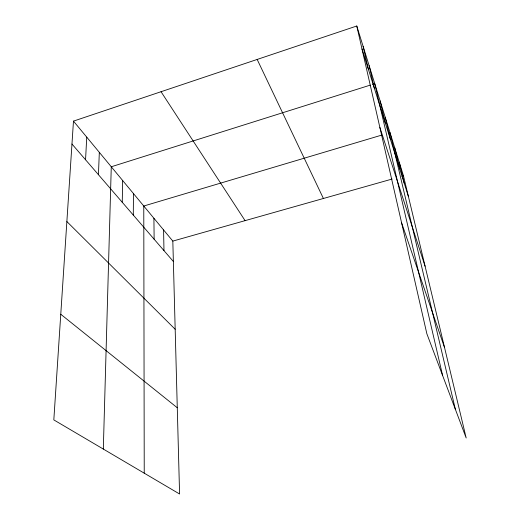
<?xml version="1.0" encoding="UTF-8"?>
<svg xmlns="http://www.w3.org/2000/svg" width="520" height="520" viewBox="0 0 520 520"><rect width="100%" height="100%" fill="white"/><g stroke="black" fill="none" stroke-linecap="round" stroke-linejoin="round"><path stroke-width="0.78" d="M133.296 215.078L133.458 193.564M122.259 202.286L122.642 180.492M103.317 449.066L111.273 166.77L370.195 85.144M98.436 174.688L99.327 152.334M85.559 159.77L86.742 137.144M73.476 121.121L53.82 419.9L179.582 494L172.822 241.098L73.476 121.121L356.772 26L403.468 175.832L466.18 437.983L426.862 333.769L356.772 26M372.476 84.422L374.757 83.707L442.637 375.576M381.7 135.109L143.774 206.018L144.235 473.174M388.492 133.088L390.007 132.633L455.377 409.357M172.822 241.098L392.132 179.036M401.954 176.254L403.468 175.832M60.768 314.262L177.275 407.758M66.872 221.566L175.181 329.271M71.968 144.027L173.368 261.502M161.044 91.722L245.089 220.649M257.166 59.443L323.408 198.484M401.603 222.872L444.548 347.555M379.873 127.452L425.087 266.195M361.998 48.958L408.447 196.638M399.204 162.142L404.222 183.216M394.719 147.765L399.782 169.097M385.184 117.176L390.319 139.009M380.113 100.887L385.275 122.967M369.103 65.552L374.309 88.095M363.116 46.352L368.335 69.108M163.585 229.944L163.976 250.62M153.913 218.264L154.135 239.219"/></g></svg>
